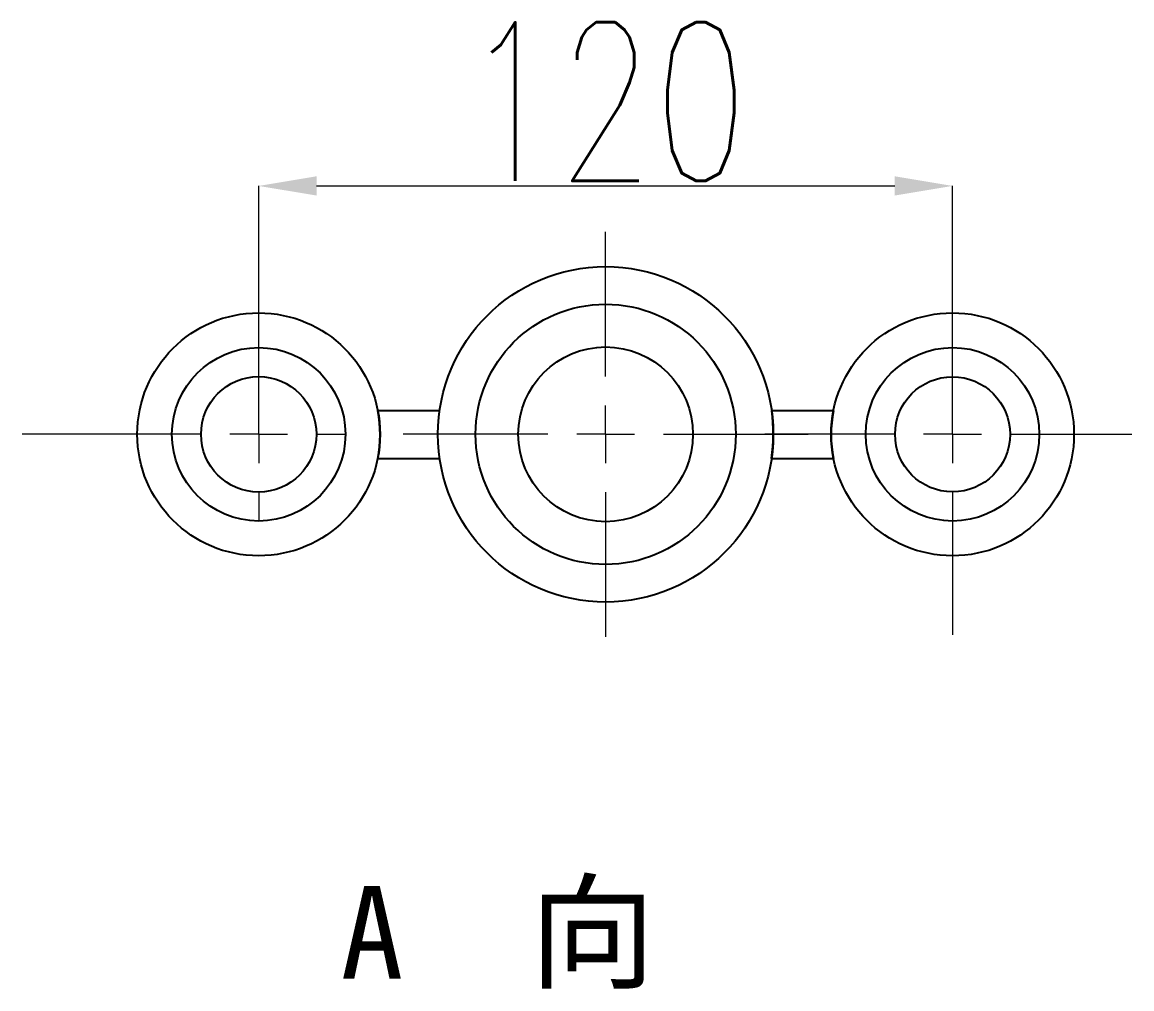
# Model space of a CAD drawing. Header units: millimetres. Extents: x 2462 to 4142, y 835 to 2023.
# Drawn here: x 3762.5 to 3954.4, y 1347.7 to 1514.8 of the extents above; entities that cross this region are included whole.
import ezdxf

# ---------------------------------------------------------------- set-up
doc = ezdxf.new("R2010")
doc.units = ezdxf.units.MM
doc.linetypes.add('CENTER2', pattern=[28.575, 19.05, -3.175, 3.175, -3.175])
for name, color, linetype, lineweight in [('AM_5', 3, 'Continuous', 25), ('FORMAT', 7, 'Continuous', 18), ('中心线', 1, 'CENTER2', 13), ('文字', 7, 'Continuous', 13), ('粗实线', 7, 'Continuous', 40)]:
    doc.layers.add(name, color=color, linetype=linetype, lineweight=lineweight)
doc.styles.add('SLDTEXTSTYLE1', font='txt.shx', dxfattribs={"width": 0.7, "bigfont": 'gbcbig.shx'})
doc.styles.add('STYLE1', font='txt.shx', dxfattribs={"width": 0.8, "height": 3, "bigfont": 'hzdx.shx'})
doc.dimstyles.new('SLDDIMSTYLE12$0', dxfattribs={"dimtxt": 12, "dimasz": 10, "dimexe": 0, "dimexo": 0.0625, "dimgap": 0.875, "dimtad": 1, "dimdec": 1, "dimlfac": 1.8, "dimrnd": 1e-09, "dimzin": 12, "dimdsep": 46, "dimtxsty": 'SLDTEXTSTYLE1', "dimcen": 0.09, "dimdle": 8.16, "dimclrd": 3, "dimclre": 3, "dimadec": 0, "dimazin": 3, "dimtfac": 1, "dimtdec": 1, "dimtofl": 0, "dimtmove": 0, "dimatfit": 3, "dimfxl": 0, "dimfrac": 2, "dimtolj": 1, "dimlwd": 5, "dimlwe": 5, "dimarcsym": 0})

# ---------------------------------------------------------------- blocks, each defined once
blk = doc.blocks.new('SW_CENTERMARKSYMBOL_14')
at = {"layer": 'FORMAT', "color": 0}
for p, q in [((0, 2), (0, 7)), ((0, 0), (0, 1)), ((-2, 0), (-7, 0)), ((0, 0), (-1, 0)), ((0, 0), (0, -1)), ((0, 0), (1, 0)), ((2, 0), (7, 0)), ((0, -2), (0, -7))]:
    blk.add_line(p, q, dxfattribs=at)
blk = doc.blocks.new('SW_CENTERMARKSYMBOL_15')
at = {"layer": 'FORMAT', "color": 0}
for p, q in [((0, 2), (0, 5.001)), ((0, 0), (0, 1)), ((-2, 0), (-6.488, 0)), ((0, 0), (-1, 0)), ((0, 0), (0, -1)), ((0, 0), (1, 0)), ((2, 0), (6.2, 0)), ((0, -2), (0, -6.938))]:
    blk.add_line(p, q, dxfattribs=at)
blk = doc.blocks.new('SW_CENTERMARKSYMBOL_16')
at = {"layer": 'FORMAT', "color": 0}
for p, q in [((0, 2), (0, 3)), ((0, 0), (0, 1)), ((-2, 0), (-8.181, 0)), ((0, 0), (-1, 0)), ((0, 0), (0, -1)), ((0, 0), (1, 0)), ((2, 0), (3, 0)), ((0, -2), (0, -3))]:
    blk.add_line(p, q, dxfattribs=at)
blk = doc.blocks.new('*D41')
at = {"layer": 'AM_5', "color": 3, "lineweight": 5, "transparency": 16777216}
blk.add_line((3803.38, 1443.65), (3803.38, 1486.53), dxfattribs=at)
at = {"layer": 'AM_5', "color": 3, "linetype": 'Continuous', "lineweight": 5, "transparency": 16777216}
for p, q in [((3813.38, 1486.53), (3913.38, 1486.53)), ((3923.38, 1443.65), (3923.38, 1486.53))]:
    blk.add_line(p, q, dxfattribs=at)
at = {"layer": 'AM_5', "color": 3, "transparency": 16777216}
for points in [[(3813.38, 1488.2), (3813.38, 1484.87), (3803.38, 1486.53)], [(3913.38, 1488.2), (3913.38, 1484.87), (3923.38, 1486.53)]]:
    blk.add_solid(points, dxfattribs=at)
at = {"layer": 'Defpoints', "color": 0, "transparency": 16777216}
for p in [(3923.38, 1486.53), (3803.38, 1443.58), (3923.38, 1443.58)]:
    blk.add_point(p, dxfattribs=at)
at = {"layer": 'AM_5', "color": 0, "transparency": 16777216, "insert": (3863.38, 1501.12), "char_height": 12, "attachment_point": 5, "style": 'SLDTEXTSTYLE1'}
blk.add_mtext('\\A1;{\\H2.28571x;120}', dxfattribs=at)

msp = doc.modelspace()

# ---------------------------------------------------------------- linework, layer by layer
at = {"layer": '粗实线', "color": 7, "linetype": 'ByBlock', "lineweight": 25}
for p, q in [((3834.67, 1447.645), (3823.988, 1447.645)), ((3902.78, 1447.645), (3892.098, 1447.645)), ((3823.962, 1439.396), (3834.688, 1439.396)), ((3892.08, 1439.396), (3902.806, 1439.396))]:
    msp.add_line(p, q, dxfattribs=at)
for centre, radius in [((3863.384, 1443.585), 29), ((3803.384, 1443.585), 21), ((3863.384, 1443.585), 22.5), ((3923.384, 1443.585), 21), ((3803.384, 1443.585), 15), ((3863.384, 1443.585), 15.104), ((3923.384, 1443.585), 15), ((3803.384, 1443.585), 9.973), ((3923.384, 1443.585), 9.947)]:
    msp.add_circle(centre, radius, dxfattribs=at)
for centre, radius, start, end in [((3803.384, 1443.585), 21, 348.49538, 11.14836), ((3863.384, 1443.585), 29, 351.69589, 8.04855), ((3923.384, 1443.585), 21, 168.85164, 191.50462)]:
    msp.add_arc(centre, radius, start, end, dxfattribs=at)

# ---------------------------------------------------------------- block references
at = {"layer": '中心线', "linetype": 'ByBlock', "xscale": 5, "yscale": 5, "zscale": 5}
for name, p in [('SW_CENTERMARKSYMBOL_14', (3863.384, 1443.585)), ('SW_CENTERMARKSYMBOL_15', (3923.384, 1443.585)), ('SW_CENTERMARKSYMBOL_16', (3803.384, 1443.585))]:
    msp.add_blockref(name, p, dxfattribs=at)

# ---------------------------------------------------------------- texts
at = {"layer": '文字', "insert": (3844.775, 1356.596), "char_height": 16, "width": 240, "attachment_point": 5, "style": 'STYLE1'}
msp.add_mtext('\\pt176;{\\fSimSun|b0|i0|c134|p2;\\W1;A  向}', dxfattribs=at)

# ---------------------------------------------------------------- dimensions: what is measured, and where the dimension line sits
at = {"layer": 'AM_5'}
dim = msp.add_linear_dim(base=(3923.384, 1486.535), p1=(3803.384, 1443.585), p2=(3923.384, 1443.585), text='{\\H2.28571x;120}', dimstyle='SLDDIMSTYLE12$0', override={"dimlfac": 1}, dxfattribs=at)
dim.commit()
dim.dimension.update_dxf_attribs({"geometry": '*D41', "text_midpoint": (3863.384, 1486.535), "dimtype": 160})

doc.saveas('drawing.dxf')
